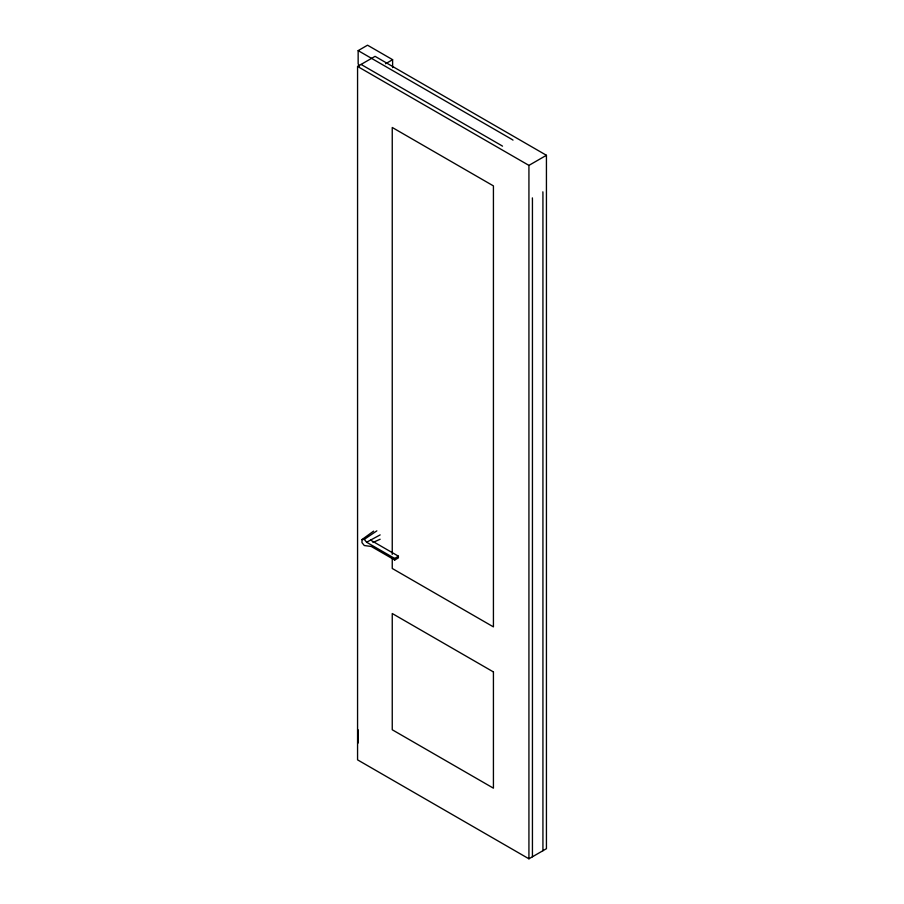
<?xml version="1.0" encoding="UTF-8"?>
<svg xmlns="http://www.w3.org/2000/svg" width="904" height="904" viewBox="0 0 904 904"><rect width="100%" height="100%" fill="white"/><g stroke="black" fill="none" stroke-linecap="round" stroke-linejoin="round"><path stroke-width="1.36" d="M370.561 540.095L398.381 556.163L398.381 557.892L394.72 560.005L371.273 546.468L364.301 545.53L361.984 542.649L361.984 539.564L373.589 531.145M361.984 539.564L364.301 539.36L376.844 530.851M394.72 560.005L394.72 558.469L398.381 556.163M359.464 66.128L358.153 63.834L358.153 50.624L367.532 45.2L392.618 59.687L392.618 67.608M357.566 66.444L375.07 56.342L546.434 155.285L546.434 848.698L528.93 858.8L357.566 759.857L357.566 66.444L528.93 165.387L546.434 155.285M385.579 63.743L392.618 59.687M364.301 539.36L366.617 542.242L380.143 534.897M372.957 542.479L380.143 539.247M358.153 50.624L510.918 138.82A45.268 26.137 60 0 1 513.009 140.109M361.069 64.433L500.421 144.889A45.268 26.137 60 0 1 502.511 146.165M366.617 542.242L394.72 558.469M542.931 850.72L542.931 194.27A45.268 26.137 60 0 0 542.863 191.829M532.433 856.777L532.433 200.338A45.268 26.137 60 0 0 532.366 197.886M528.93 165.387L528.93 858.8M392.246 554.378L392.246 127.475L493.426 185.896L493.426 626.879L392.246 568.469L392.246 558.604M358.153 729.799L358.153 743.02M493.426 671.932L392.246 613.522L392.246 729.765L493.426 788.175L493.426 671.932"/></g></svg>
